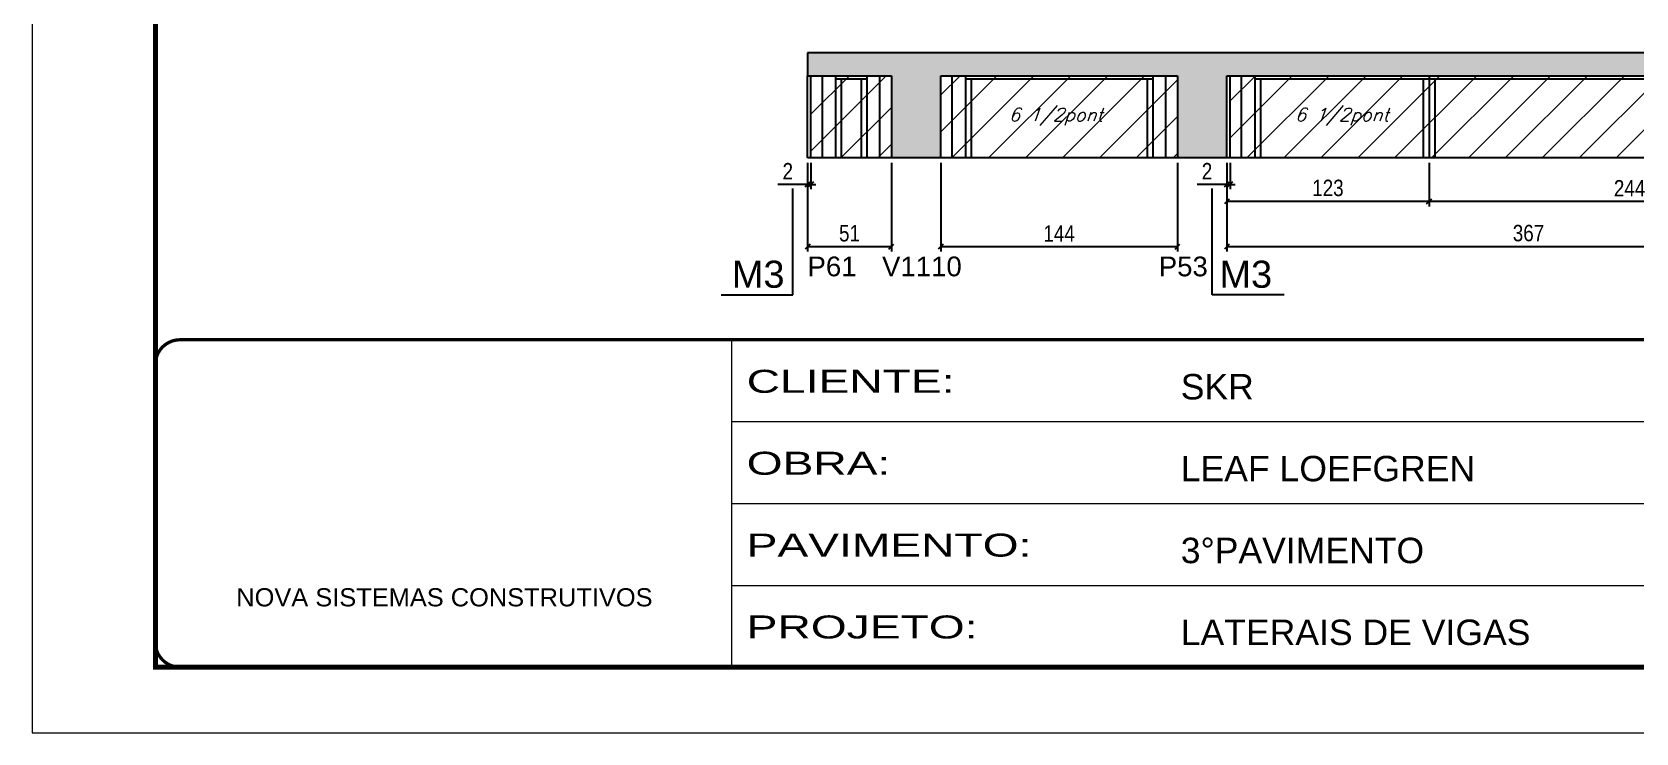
# Model space of a CAD drawing. Extents: x 3309 to 9563, y -2522 to 14608.
# Drawn here: x 3309 to 4285, y 6666 to 7093 of the extents above; entities that cross this region are included whole.
import ezdxf

# ---------------------------------------------------------------- set-up
doc = ezdxf.new("R2010")
doc.units = 0
doc.linetypes.add('CONTINUO', pattern=[0])
doc.linetypes.add('DASHED', pattern=[0.75, 0.5, -0.25])
for name, color, linetype in [('5', 5, 'Continuous'), ('COTA', 241, 'Continuous'), ('NOMENCLATURA', 7, 'Continuous'), ('Painéis', 200, 'Continuous'), ('SARR_2.2x7', 40, 'Continuous'), ('SARR_3.5x7', 81, 'Continuous'), ('texto', 7, 'Continuous')]:
    doc.layers.add(name, color=color, linetype=linetype)
for name, color, linetype, lineweight in [('Folhas', 255, 'Continuous', 9), ('Hachura', 251, 'Continuous', 9), ('SARRAFO DE PRESSAO', 251, 'DASHED', 9)]:
    doc.layers.add(name, color=color, linetype=linetype, lineweight=lineweight)
doc.styles.add('ARIAL', font='arial.ttf')
doc.styles.add('COTA TECNICA', font='techl___.ttf', dxfattribs={"height": 10})
doc.styles.add('Romans', font='romans.shx')
doc.styles.get("Standard").update_dxf_attribs({"font": 'arial.ttf'})
doc.styles.add('Tecnologia', font='')
doc.styles.get('Tecnologia').set_extended_font_data('Forgotten Futurist')
doc.dimstyles.new('PAINEL', dxfattribs={"dimtxt": 10, "dimasz": 3, "dimexe": 3, "dimexo": 3, "dimgap": 3, "dimtad": 1, "dimdec": 1, "dimzin": 12, "dimdsep": 46, "dimtxsty": 'COTA TECNICA', "dimblk1": 'OBLIQUE', "dimblk2": 'OBLIQUE', "dimsah": 1, "dimcen": 0.9, "dimclrd": 4, "dimclre": 4, "dimclrt": 240, "dimadec": 1, "dimazin": 3, "dimtfac": 1, "dimtdec": 1, "dimtmove": 0, "dimatfit": 3, "dimfxl": 1, "dimtolj": 1, "dimtzin": 12, "dimarcsym": 0})

# ---------------------------------------------------------------- blocks, each defined once
blk = doc.blocks.new('9999999999')
at = {"color": 30, "linetype": 'CONTINUO'}
for p, q in [((98564.56, 34230.21), (98564.56, 34429.45)), ((98564.56, 34379.64), (99583.98, 34379.64)), ((98564.56, 34329.83), (99487.98, 34329.83)), ((98564.56, 34280.02), (99487.98, 34280.02))]:
    blk.add_line(p, q, dxfattribs=at)
at = {"color": 30, "linetype": 'CONTINUO', "const_width": 2}
blk.add_lwpolyline([(99583.98, 34230.21), (99583.98, 34414.45, 0.414214), (99568.98, 34429.45), (98228.98, 34429.45, 0.414214), (98213.98, 34414.45), (98213.98, 34245.21, 0.414214), (98228.98, 34230.21), (99583.98, 34230.21)], format="xyb", dxfattribs=at)
at = {"layer": 'Folhas'}
blk.add_lwpolyline([(98138.98, 34190.21), (99623.98, 34190.21), (99623.98, 35240.21), (98138.98, 35240.21)], close=True, dxfattribs=at)
at = {"layer": 'Folhas', "color": 30, "const_width": 3}
blk.add_lwpolyline([(98213.98, 34230.21), (99583.98, 34230.21), (99583.98, 35200.21), (98213.98, 35200.21)], close=True, dxfattribs=at)
at = {"color": 7, "linetype": 'Continuous', "ltscale": 5, "style": 'ARIAL'}
for s, height, p in [('SKR', 15.483, (98837.68, 34393.13)), ('LEAF LOEFGREN', 15.4829, (98837.68, 34343.32)), ('3°PAVIMENTO', 15.4829, (98837.68, 34293.51)), ('NOVA SISTEMAS CONSTRUTIVOS', 11.0592, (98263.19, 34267.21)), ('LATERAIS DE VIGAS', 15.4829, (98837.68, 34243.7))]:
    blk.add_text(s, height=height, dxfattribs=at).set_placement(p)
at = {"layer": 'Folhas', "color": 7, "style": 'Tecnologia', "width": 1.5}
for s, p in [('CLIENTE:', (98573.65, 34397.17)), ('OBRA:', (98573.65, 34347.31)), ('PAVIMENTO:', (98573.65, 34297.5)), ('PROJETO:', (98573.65, 34247.69))]:
    blk.add_text(s, height=14, dxfattribs=at).set_placement(p)
blk = doc.blocks.new('_Oblique')
at = {"color": 0, "linetype": 'ByBlock', "lineweight": -2}
blk.add_line((-0.5, -0.5), (0.5, 0.5), dxfattribs=at)
blk = doc.blocks.new('*D873')
at = {"layer": 'COTA', "color": 4, "lineweight": -2, "transparency": 16777216}
for p, q in [((4036.1, 7013.35), (4036.1, 6959.29)), ((4403.1, 7013.35), (4403.1, 6959.29)), ((4403.1, 6962.29), (4036.1, 6962.29))]:
    blk.add_line(p, q, dxfattribs=at)
at = {"layer": 'Defpoints', "color": 0, "transparency": 16777216}
for p in [(4036.1, 7016.35), (4403.1, 7016.35), (4036.1, 6962.29)]:
    blk.add_point(p, dxfattribs=at)
at = {"layer": 'COTA', "color": 4, "lineweight": -2, "transparency": 16777216, "xscale": 3, "yscale": 3, "zscale": 3, "rotation": 180}
blk.add_blockref('_Oblique', (4036.1, 6962.29), dxfattribs=at)
at = {"layer": 'COTA', "color": 4, "lineweight": -2, "transparency": 16777216, "xscale": 3, "yscale": 3, "zscale": 3}
blk.add_blockref('_Oblique', (4403.1, 6962.29), dxfattribs=at)
at = {"layer": 'COTA', "color": 240, "transparency": 16777216, "insert": (4219.6, 6970.51), "char_height": 10, "attachment_point": 5, "style": 'COTA TECNICA'}
blk.add_mtext('\\A1;367', dxfattribs=at)
blk = doc.blocks.new('*D874')
at = {"layer": 'COTA', "color": 4, "lineweight": -2, "transparency": 16777216}
for p, q in [((4036.1, 7013.35), (4036.1, 6997.22)), ((4038.1, 7013.35), (4038.1, 6997.22)), ((4036.1, 7000.22), (4017.99, 7000.22)), ((4038.1, 7000.22), (4036.1, 7000.22)), ((4038.1, 7000.22), (4041.1, 7000.22))]:
    blk.add_line(p, q, dxfattribs=at)
at = {"layer": 'Defpoints', "color": 0, "transparency": 16777216}
for p in [(4036.1, 7016.35), (4038.1, 7016.35), (4036.1, 7000.22)]:
    blk.add_point(p, dxfattribs=at)
at = {"layer": 'COTA', "color": 4, "lineweight": -2, "transparency": 16777216, "xscale": 3, "yscale": 3, "zscale": 3}
blk.add_blockref('_Oblique', (4036.1, 7000.22), dxfattribs=at)
at = {"layer": 'COTA', "color": 4, "lineweight": -2, "transparency": 16777216, "xscale": 3, "yscale": 3, "zscale": 3, "rotation": 180}
blk.add_blockref('_Oblique', (4038.1, 7000.22), dxfattribs=at)
at = {"layer": 'COTA', "color": 240, "transparency": 16777216, "insert": (4024.05, 7008.22), "char_height": 10, "attachment_point": 5, "style": 'COTA TECNICA'}
blk.add_mtext('\\A1;2', dxfattribs=at)
blk = doc.blocks.new('*D875')
at = {"layer": 'COTA', "color": 4, "lineweight": -2, "transparency": 16777216}
for p, q in [((4159.1, 7013.35), (4159.1, 6986.77)), ((4403.1, 7013.35), (4403.1, 6986.77)), ((4403.1, 6989.77), (4159.1, 6989.77))]:
    blk.add_line(p, q, dxfattribs=at)
at = {"layer": 'Defpoints', "color": 0, "transparency": 16777216}
for p in [(4159.1, 7016.35), (4403.1, 7016.35), (4159.1, 6989.77)]:
    blk.add_point(p, dxfattribs=at)
at = {"layer": 'COTA', "color": 4, "lineweight": -2, "transparency": 16777216, "xscale": 3, "yscale": 3, "zscale": 3, "rotation": 180}
blk.add_blockref('_Oblique', (4159.1, 6989.77), dxfattribs=at)
at = {"layer": 'COTA', "color": 4, "lineweight": -2, "transparency": 16777216, "xscale": 3, "yscale": 3, "zscale": 3}
blk.add_blockref('_Oblique', (4403.1, 6989.77), dxfattribs=at)
at = {"layer": 'COTA', "color": 240, "transparency": 16777216, "insert": (4281.1, 6997.84), "char_height": 10, "attachment_point": 5, "style": 'COTA TECNICA'}
blk.add_mtext('\\A1;244', dxfattribs=at)
blk = doc.blocks.new('*D876')
at = {"layer": 'COTA', "color": 4, "lineweight": -2, "transparency": 16777216}
for p, q in [((4036.1, 7013.35), (4036.1, 6986.77)), ((4159.1, 7013.35), (4159.1, 6986.77)), ((4159.1, 6989.77), (4036.1, 6989.77))]:
    blk.add_line(p, q, dxfattribs=at)
at = {"layer": 'Defpoints', "color": 0, "transparency": 16777216}
for p in [(4036.1, 7016.35), (4159.1, 7016.35), (4036.1, 6989.77)]:
    blk.add_point(p, dxfattribs=at)
at = {"layer": 'COTA', "color": 4, "lineweight": -2, "transparency": 16777216, "xscale": 3, "yscale": 3, "zscale": 3, "rotation": 180}
blk.add_blockref('_Oblique', (4036.1, 6989.77), dxfattribs=at)
at = {"layer": 'COTA', "color": 4, "lineweight": -2, "transparency": 16777216, "xscale": 3, "yscale": 3, "zscale": 3}
blk.add_blockref('_Oblique', (4159.1, 6989.77), dxfattribs=at)
at = {"layer": 'COTA', "color": 240, "transparency": 16777216, "insert": (4097.6, 6997.99), "char_height": 10, "attachment_point": 5, "style": 'COTA TECNICA'}
blk.add_mtext('\\A1;123', dxfattribs=at)
blk = doc.blocks.new('*D877')
at = {"layer": 'COTA', "color": 4, "lineweight": -2, "transparency": 16777216}
for p, q in [((3862.1, 7013.35), (3862.1, 6959.29)), ((4006.1, 7013.35), (4006.1, 6959.29)), ((4006.1, 6962.29), (3862.1, 6962.29))]:
    blk.add_line(p, q, dxfattribs=at)
at = {"layer": 'Defpoints', "color": 0, "transparency": 16777216}
for p in [(3862.1, 7016.35), (4006.1, 7016.35), (3862.1, 6962.29)]:
    blk.add_point(p, dxfattribs=at)
at = {"layer": 'COTA', "color": 4, "lineweight": -2, "transparency": 16777216, "xscale": 3, "yscale": 3, "zscale": 3, "rotation": 180}
blk.add_blockref('_Oblique', (3862.1, 6962.29), dxfattribs=at)
at = {"layer": 'COTA', "color": 4, "lineweight": -2, "transparency": 16777216, "xscale": 3, "yscale": 3, "zscale": 3}
blk.add_blockref('_Oblique', (4006.1, 6962.29), dxfattribs=at)
at = {"layer": 'COTA', "color": 240, "transparency": 16777216, "insert": (3934.1, 6970.37), "char_height": 10, "attachment_point": 5, "style": 'COTA TECNICA'}
blk.add_mtext('\\A1;144', dxfattribs=at)
blk = doc.blocks.new('*D878')
at = {"layer": 'COTA', "color": 4, "lineweight": -2, "transparency": 16777216}
for p, q in [((3781.1, 7013.35), (3781.1, 6959.29)), ((3832.1, 7013.35), (3832.1, 6959.29)), ((3832.1, 6962.29), (3781.1, 6962.29))]:
    blk.add_line(p, q, dxfattribs=at)
at = {"layer": 'Defpoints', "color": 0, "transparency": 16777216}
for p in [(3781.1, 7016.35), (3832.1, 7016.35), (3781.1, 6962.29)]:
    blk.add_point(p, dxfattribs=at)
at = {"layer": 'COTA', "color": 4, "lineweight": -2, "transparency": 16777216, "xscale": 3, "yscale": 3, "zscale": 3, "rotation": 180}
blk.add_blockref('_Oblique', (3781.1, 6962.29), dxfattribs=at)
at = {"layer": 'COTA', "color": 4, "lineweight": -2, "transparency": 16777216, "xscale": 3, "yscale": 3, "zscale": 3}
blk.add_blockref('_Oblique', (3832.1, 6962.29), dxfattribs=at)
at = {"layer": 'COTA', "color": 240, "transparency": 16777216, "insert": (3806.6, 6970.4), "char_height": 10, "attachment_point": 5, "style": 'COTA TECNICA'}
blk.add_mtext('\\A1;51', dxfattribs=at)
blk = doc.blocks.new('*D879')
at = {"layer": 'COTA', "color": 4, "lineweight": -2, "transparency": 16777216}
for p, q in [((3781.1, 7013.35), (3781.1, 6997.22)), ((3783.1, 7013.35), (3783.1, 6997.22)), ((3781.1, 7000.22), (3762.99, 7000.22)), ((3783.1, 7000.22), (3781.1, 7000.22)), ((3783.1, 7000.22), (3786.1, 7000.22))]:
    blk.add_line(p, q, dxfattribs=at)
at = {"layer": 'Defpoints', "color": 0, "transparency": 16777216}
for p in [(3781.1, 7016.35), (3783.1, 7016.35), (3781.1, 7000.22)]:
    blk.add_point(p, dxfattribs=at)
at = {"layer": 'COTA', "color": 4, "lineweight": -2, "transparency": 16777216, "xscale": 3, "yscale": 3, "zscale": 3}
blk.add_blockref('_Oblique', (3781.1, 7000.22), dxfattribs=at)
at = {"layer": 'COTA', "color": 4, "lineweight": -2, "transparency": 16777216, "xscale": 3, "yscale": 3, "zscale": 3, "rotation": 180}
blk.add_blockref('_Oblique', (3783.1, 7000.22), dxfattribs=at)
at = {"layer": 'COTA', "color": 240, "transparency": 16777216, "insert": (3769.05, 7008.22), "char_height": 10, "attachment_point": 5, "style": 'COTA TECNICA'}
blk.add_mtext('\\A1;2', dxfattribs=at)

msp = doc.modelspace()

# ---------------------------------------------------------------- hatches: boundary and pattern name
at = {"layer": 'COTA'}
h = msp.add_hatch(dxfattribs=at)
h.set_pattern_fill('AR-CONC', color=256, scale=0.03)
h.set_pattern_definition([(50, (-1598.5, 0), (5.46554, -0.4781726), [0.5715, -6.2865]), (355, (-1598.5, 0), (-1.0573026, 5.7317054), [0.4572, -5.0292175]), (100.451445, (-1598.0445, -0.04), (4.4082374, 5.2535326), [0.4857003, -5.3427073]), (46.1842, (-1598.5, 1.524), (8.132371, -1.26127), [0.85725, -9.42975]), (96.63556, (-1597.822, 1.419), (7.122124, 7.422784), [0.728551, -8.014068]), (351.18415, (-1598.5, 1.524), (7.122124, 7.422784), [0.685799, -7.543792]), (21, (-1597.738, 1.143), (4.5484317, -3.067956), [0.5715, -6.2865]), (326, (-1597.738, 1.143), (1.854061, 5.525639), [0.4572, -5.0292]), (71.451445, (-1597.359, 0.8873), (6.4024926, 2.457683), [0.4857003, -5.342698]), (37.5, (-1598.5, 0), (0.0926581, 2.53665117), [0, -4.96824, 0, -5.1054, 0, -5.04825]), (7.5, (-1598.5, 0), (2.0045899, 3.00541724), [0, -2.91084, 0, -4.85394, 0, -1.92405]), (327.5, (-1600.1993, 0), (4.06771786, -0.1718623), [0, -1.905, 0, -5.9436, 0, -7.8867]), (317.5, (-1600.9613, 0), (4.4438754, 0.7627947), [0, -2.4765, 0, -3.94716, 0, -5.6007])])
h.paths.add_polyline_path([(4036.1, 7066.35), (4403.1, 7066.35), (4403.1, 7080.35), (3781.1, 7080.35), (3781.1, 7066.35), (3832.1, 7066.35), (3832.1, 7016.35), (3862.1, 7016.35), (3862.1, 7066.35), (4006.1, 7066.35), (4006.1, 7016.35), (4036.1, 7016.35)])
at = {"layer": 'Hachura', "linetype": 'ByBlock'}
h = msp.add_hatch(dxfattribs=at)
h.set_pattern_fill('ANSI31', color=256, scale=5)
h.set_pattern_definition([(45, (-1598.5, 0), (-11.22532, 11.22532), [])])
h.paths.add_polyline_path([(3832.1, 7066.35), (3783.1, 7066.35), (3783.1, 7016.35), (3832.1, 7016.35)])
h.paths.add_polyline_path([(4006.1, 7066.35), (3862.1, 7066.35), (3862.1, 7016.35), (4006.1, 7016.35)])
h.paths.add_polyline_path([(4159.1, 7066.35), (4038.1, 7066.35), (4038.1, 7016.35), (4159.1, 7016.35)])
h.paths.add_polyline_path([(4403.1, 7066.35), (4159.1, 7066.35), (4159.1, 7016.35), (4403.1, 7016.35)])

# ---------------------------------------------------------------- linework, layer by layer
at = {"layer": 'COTA'}
for p, q in [((4403.1, 7080.35), (3781.1, 7080.35)), ((3781.1, 7080.35), (3781.1, 7066.35)), ((3862.1, 7016.35), (3832.1, 7016.35)), ((4036.1, 7016.35), (4006.1, 7016.35))]:
    msp.add_line(p, q, dxfattribs=at)
at = {"layer": 'NOMENCLATURA', "linetype": 'Continuous'}
for p, q in [((3772.19, 6933.09), (3772.19, 6997.71)), ((4027.19, 6933.09), (4027.19, 6997.71)), ((3728.48, 6933.09), (3772.19, 6933.09)), ((4070.89, 6933.09), (4027.19, 6933.09))]:
    msp.add_line(p, q, dxfattribs=at)
at = {"layer": 'Painéis', "linetype": 'ByBlock'}
for p, q in [((3781.1, 7016.35), (3781.1, 7066.35)), ((3781.1, 7066.35), (3832.1, 7066.35)), ((3783.1, 7016.35), (3783.1, 7066.35)), ((3832.1, 7066.35), (3832.1, 7016.35)), ((3862.1, 7016.35), (3862.1, 7066.35)), ((3862.1, 7066.35), (4006.1, 7066.35)), ((4006.1, 7066.35), (4006.1, 7016.35)), ((4036.1, 7016.35), (4036.1, 7066.35)), ((4036.1, 7066.35), (4403.1, 7066.35)), ((4038.1, 7016.35), (4038.1, 7066.35)), ((4159.1, 7066.35), (4159.1, 7016.35)), ((3832.1, 7016.35), (3781.1, 7016.35)), ((4006.1, 7016.35), (3862.1, 7016.35)), ((4403.1, 7016.35), (4036.1, 7016.35))]:
    msp.add_line(p, q, dxfattribs=at)
at = {"layer": 'SARR_2.2x7', "linetype": 'Continuous'}
for p, q in [((3790.1, 7016.35), (3790.1, 7066.35)), ((3817.1, 7064.15), (3798.1, 7064.15)), ((3825.1, 7016.35), (3825.1, 7066.35)), ((3869.1, 7016.35), (3869.1, 7066.35)), ((3991.1, 7064.15), (3877.1, 7064.15)), ((3999.1, 7016.35), (3999.1, 7066.35)), ((4045.1, 7016.35), (4045.1, 7066.35)), ((4159.1, 7064.15), (4053.1, 7064.15)), ((4388.1, 7064.15), (4159.1, 7064.15))]:
    msp.add_line(p, q, dxfattribs=at)
at = {"layer": 'SARR_3.5x7'}
for p, q in [((3798.1, 7066.35), (3798.1, 7016.35)), ((3801.6, 7064.15), (3801.6, 7016.35)), ((3813.6, 7064.15), (3813.6, 7016.35)), ((3817.1, 7066.35), (3817.1, 7016.35)), ((3877.1, 7066.35), (3877.1, 7016.35)), ((3880.6, 7064.15), (3880.6, 7016.35)), ((3987.6, 7064.15), (3987.6, 7016.35)), ((3991.1, 7066.35), (3991.1, 7016.35)), ((4053.1, 7066.35), (4053.1, 7016.35)), ((4056.6, 7064.15), (4056.6, 7016.35)), ((4155.6, 7064.15), (4155.6, 7016.35)), ((4162.6, 7064.15), (4162.6, 7016.35))]:
    msp.add_line(p, q, dxfattribs=at)

# ---------------------------------------------------------------- block references
at = {"layer": 'SARRAFO DE PRESSAO', "color": 6, "linetype": 'ByBlock'}
msp.add_blockref('9999999999', (-94829.61, -27523.8), dxfattribs=at)

# ---------------------------------------------------------------- texts
at = {"layer": '5', "linetype": 'Continuous'}
for s, p in [('P61', (3781.06, 6944.28)), ('V1110', (3826.4, 6944.28)), ('P53', (3994.71, 6944.28))]:
    msp.add_text(s, height=12, rotation=359.99996, dxfattribs=at).set_placement(p)
at = {"layer": 'NOMENCLATURA', "linetype": 'Continuous'}
for p in [(3735.05, 6937.29), (4031.64, 6937.29)]:
    msp.add_text('M3', height=16.5, dxfattribs=at).set_placement(p)
at = {"layer": 'texto', "color": 2, "char_height": 8, "attachment_point": 5, "style": 'Romans'}
for insert in [(3932.1, 7041.35), (4106.1, 7041.35)]:
    msp.add_mtext('{\\Q19;\\C256;6 1/2pont}', dxfattribs=dict(at, insert=insert))

# ---------------------------------------------------------------- dimensions: what is measured, and where the dimension line sits
at = {"layer": 'COTA'}
for base, p1, p2, picture, middle in [((3781.1, 7000.22), (3783.1, 7016.35), (3781.1, 7016.35), '*D879', (3769.05, 7008.22)), ((4159.1, 6989.77), (4403.1, 7016.35), (4159.1, 7016.35), '*D875', (4281.1, 6997.84))]:
    dim = msp.add_linear_dim(base=base, p1=p1, p2=p2, angle=180, dimstyle='PAINEL', dxfattribs=at)
    dim.commit()
    dim.dimension.update_dxf_attribs({"geometry": picture, "text_midpoint": middle})
for base, p1, p2, picture, middle in [((3781.1, 6962.29), (3832.1, 7016.35), (3781.1, 7016.35), '*D878', (3806.6, 6970.4)), ((3862.1, 6962.29), (4006.1, 7016.35), (3862.1, 7016.35), '*D877', (3934.1, 6970.37)), ((4036.1, 7000.22), (4038.1, 7016.35), (4036.1, 7016.35), '*D874', (4024.05, 7008.22)), ((4036.1, 6962.29), (4403.1, 7016.35), (4036.1, 7016.35), '*D873', (4219.6, 6970.51))]:
    dim = msp.add_linear_dim(base=base, p1=p1, p2=p2, dimstyle='PAINEL', dxfattribs=at)
    dim.commit()
    dim.dimension.update_dxf_attribs({"geometry": picture, "text_midpoint": middle})
dim = msp.add_linear_dim(base=(4036.1, 6989.77), p1=(4159.1, 7016.35), p2=(4036.1, 7016.35), angle=180, dimstyle='PAINEL', override={"dimtmove": 1}, dxfattribs=at)
dim.commit()
dim.dimension.update_dxf_attribs({"geometry": '*D876', "text_midpoint": (4097.6, 6997.99)})

doc.saveas('drawing.dxf')
